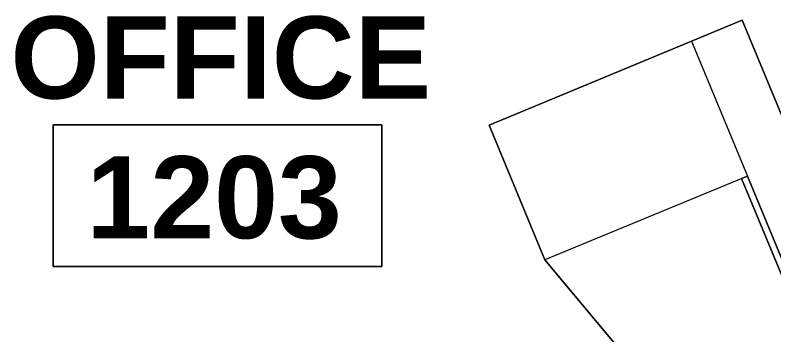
# Model space of a CAD drawing. Header units: inches. Extents: x 488 to 2071, y 800 to 2512.
# Drawn here: x 761.4 to 844.5, y 1777.2 to 1812.2 of the extents above; entities that cross this region are included whole.
import ezdxf

# ---------------------------------------------------------------- set-up
doc = ezdxf.new("R2010")
doc.units = ezdxf.units.IN
doc.header["$MEASUREMENT"] = 0
for name, color, linetype, lineweight in [('A-AREA-IDEN', 2, 'Continuous', 9), ('I-FURN', 30, 'Continuous', 9), ('I-FURN-PNLS', 30, 'Continuous', 9)]:
    doc.layers.add(name, color=color, linetype=linetype, lineweight=lineweight)
doc.styles.add('Swis721 Lt BT_B', font='', dxfattribs={"height": 9})
doc.styles.get('Swis721 Lt BT_B').set_extended_font_data('Swis721 Lt BT', bold=True)

# ---------------------------------------------------------------- blocks, each defined once
blk = doc.blocks.new('Zira Wksta 9 - Type 1-V42-Level 1 POWER')
at = {"layer": 'I-FURN-PNLS'}
for p, q in [((-72, 0), (0, 0)), ((-72, -30), (-72, 0)), ((0, 0), (-72, 0)), ((-72, 0), (-72, -30)), ((-72, -30), (-72, 0)), ((-72, 0), (0, 0)), ((-72, -30), (-72, -6)), ((-72, -6), (-56, -6)), ((-56, -6), (-56, -30)), ((-56, -6), (-16, -6)), ((-16, -6), (-56, -6)), ((-56, -6), (-56, -6.688)), ((-56, -6.688), (-56, -6)), ((-56, -6.688), (-16, -6.688)), ((-16, -6.688), (-56, -6.688)), ((-40.591, -25.157), (-56, -30)), ((-56, -30), (-40.591, -25.157)), ((-40.591, -25.157), (-56, -30)), ((-56, -30), (-72, -30)), ((-56, -30), (-72, -30)), ((-72, -30), (-56, -30)), ((-56, -30), (-72, -30))]:
    blk.add_line(p, q, dxfattribs=at)
blk = doc.blocks.new('Room Tag - Room Name and Number-3379422-Level 1 POWER')
at = {"layer": 'A-AREA-IDEN'}
for p, q in [((-0.18806, -0.16357), (-0.18806, -0.00182)), ((-0.18806, -0.00182), (0.18694, -0.00182)), ((0.18694, -0.00182), (-0.18806, -0.00182)), ((-0.18806, -0.00182), (-0.18806, -0.16357)), ((0.18694, -0.00182), (0.18694, -0.16357)), ((0.18694, -0.16357), (0.18694, -0.00182)), ((0.18694, -0.16357), (-0.18806, -0.16357)), ((-0.18806, -0.16357), (0.18694, -0.16357))]:
    blk.add_line(p, q, dxfattribs=at)

msp = doc.modelspace()

# ---------------------------------------------------------------- block references
at = {"layer": 'A-AREA-IDEN', "xscale": 95.99999999999994, "yscale": 95.99999999999994, "zscale": 95.99999999999994}
msp.add_blockref('Room Tag - Room Name and Number-3379422-Level 1 POWER', (783.64, 1800.384), dxfattribs=at)
at = {"layer": 'I-FURN', "rotation": 292.5000000000003}
msp.add_blockref('Zira Wksta 9 - Type 1-V42-Level 1 POWER', (868.606, 1745.155), dxfattribs=at)

# ---------------------------------------------------------------- texts
at = {"layer": 'A-AREA-IDEN', "char_height": 9, "attachment_point": 1, "style": 'Swis721 Lt BT_B'}
for s, insert, width in [('OFFICE', (760.898, 1812.1), 54.843), ('1203', (769.229, 1796.782), 33.936)]:
    msp.add_mtext(s, dxfattribs=dict(at, insert=insert, width=width))

doc.saveas('drawing.dxf')
